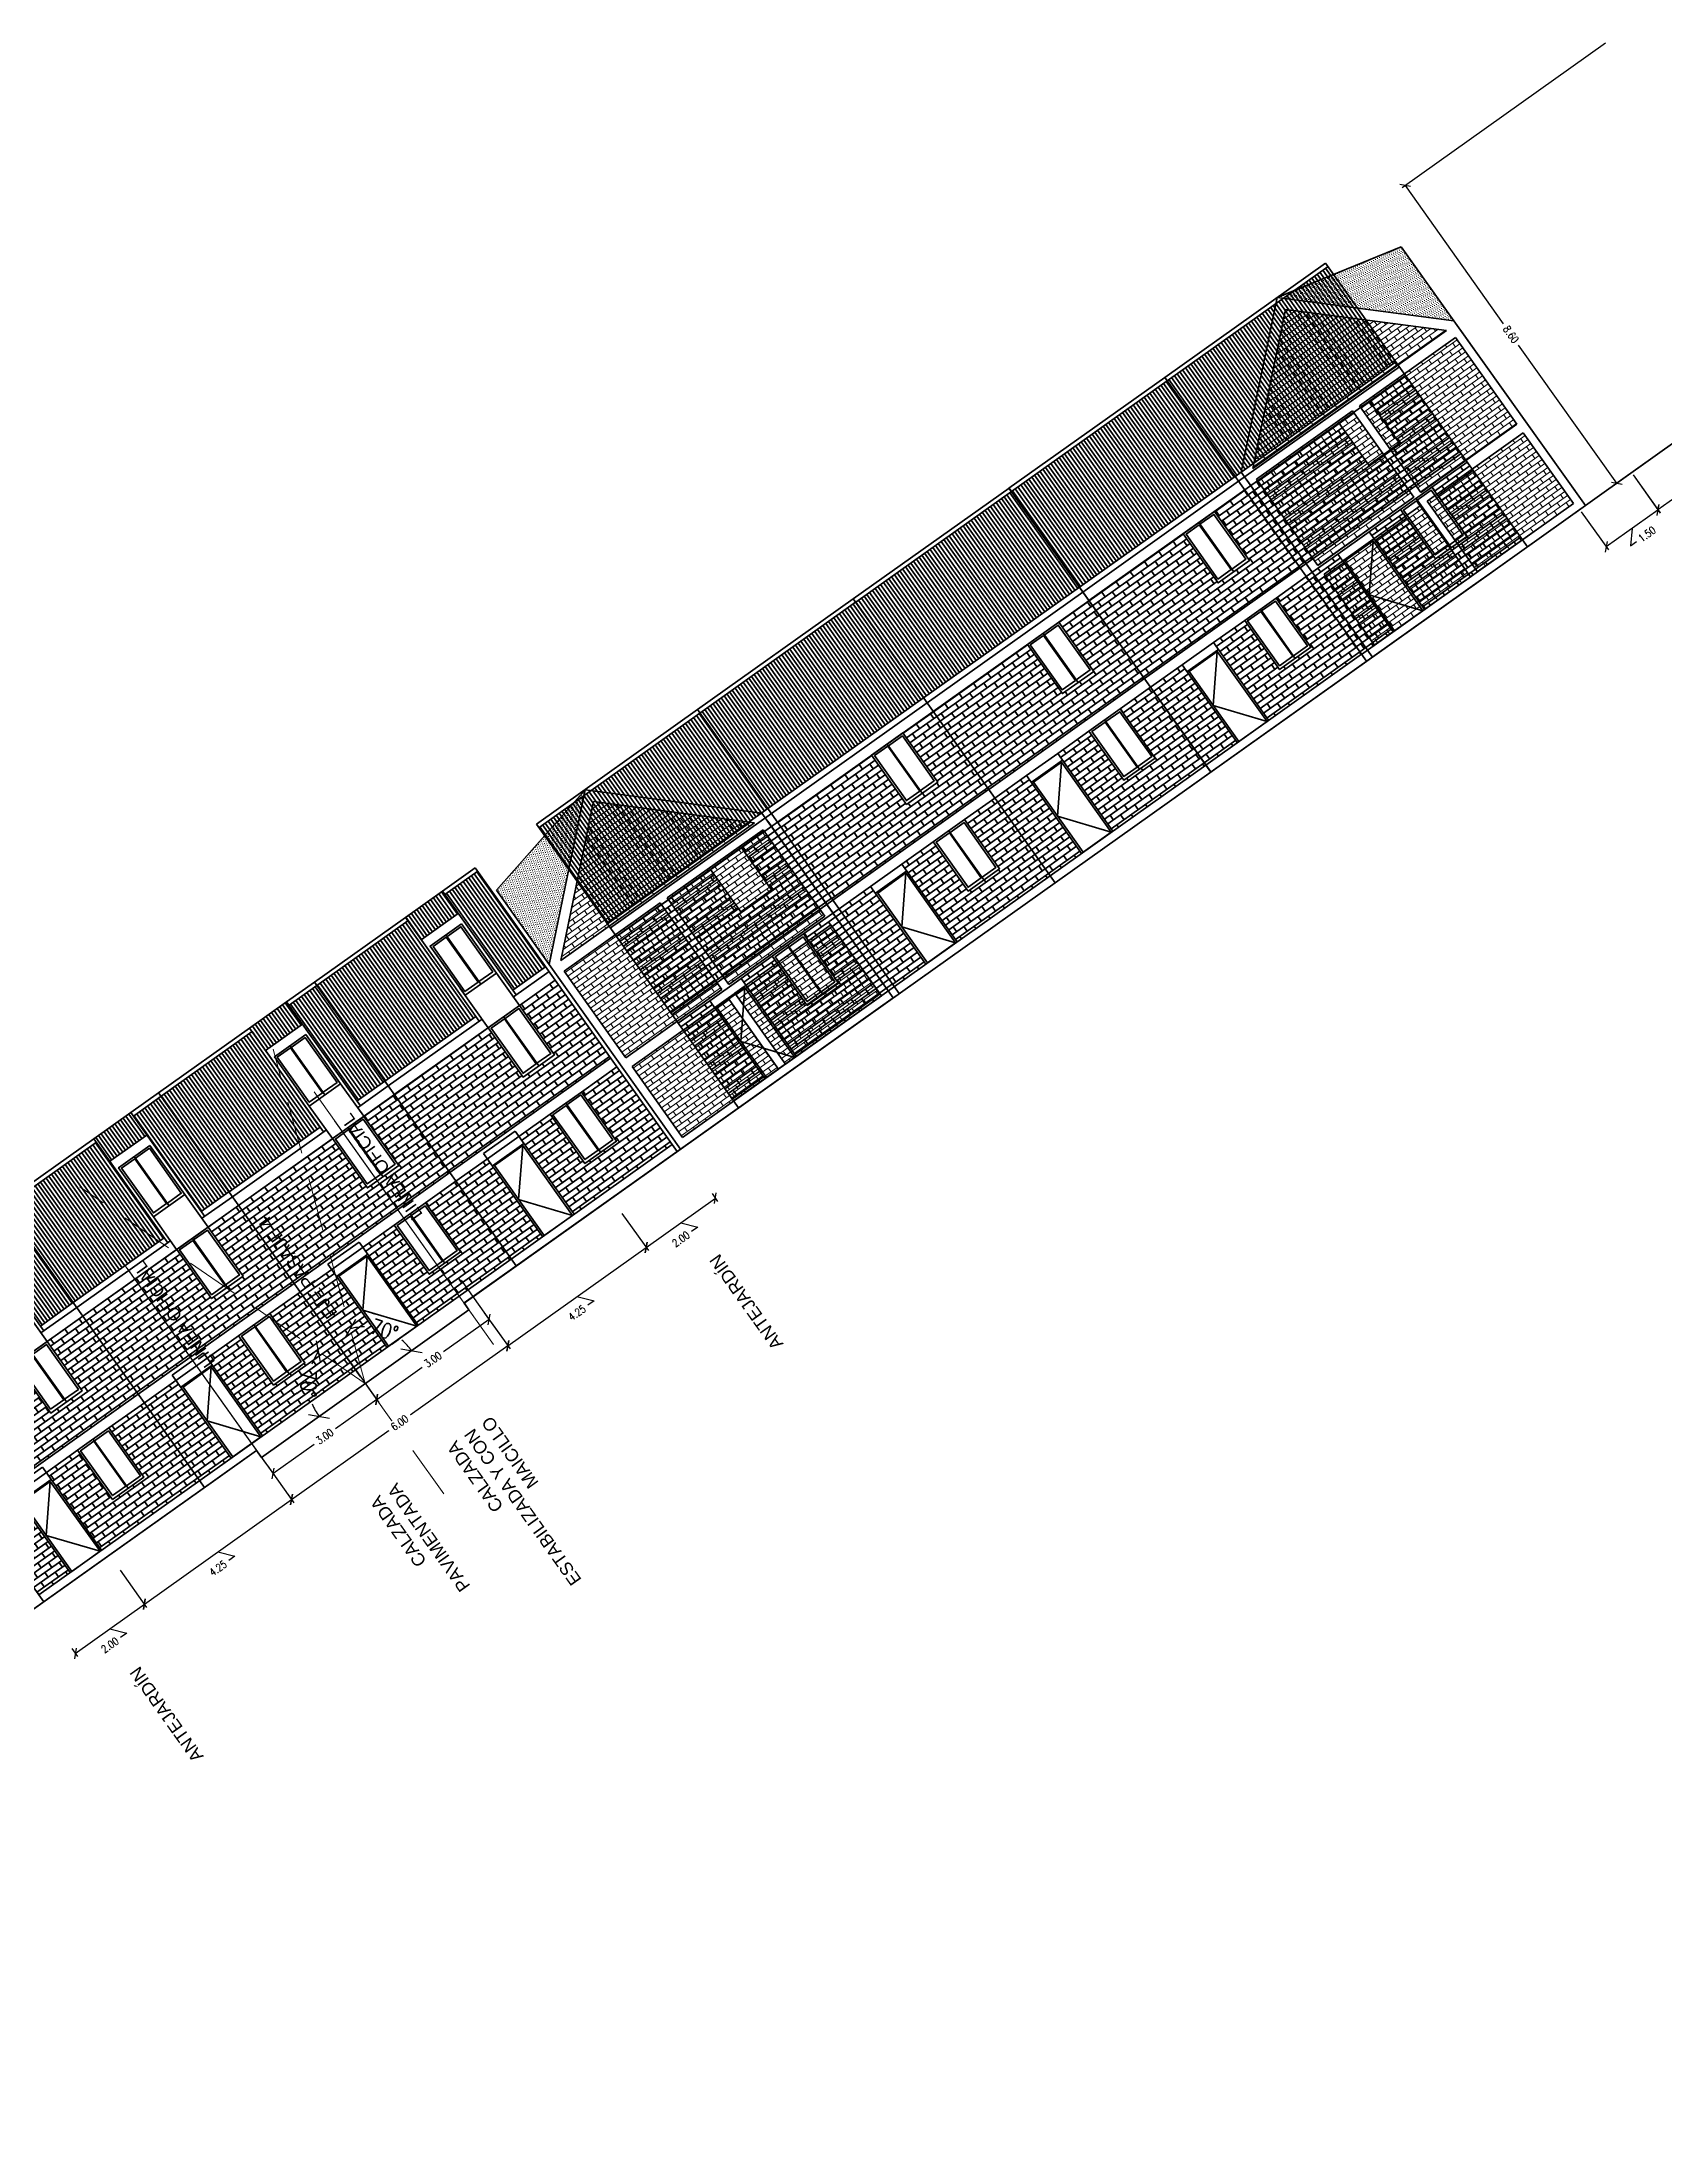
# Model space of a CAD drawing. Header units: metres. Extents: x 12 to 777, y -493 to 333.
# Drawn here: x 653.85 to 692.07, y -413.71 to -364.72 of the extents above; entities that cross this region are included whole.
import ezdxf

# ---------------------------------------------------------------- set-up
doc = ezdxf.new("R2010")
doc.units = ezdxf.units.M
doc.header["$LTSCALE"] = 5
doc.header["$MEASUREMENT"] = 0
doc.linetypes.add('HIDDEN', pattern=[0.375, 0.25, -0.125])
doc.layers.get('0').update_dxf_attribs({"color": 30})
for name, color, linetype, lineweight in [('A-ANNO-DIMS', 3, 'Continuous', 18), ('A-ANNO-TEXT', 3, 'Continuous', 18), ('A-ELEV-MBE1', 7, 'Continuous', 35), ('A-ELEV-OVHD', 3, 'HIDDEN', 18), ('A-ELEV-PATT', 8, 'Continuous', 18), ('A-SECT-MCUT', 7, 'Continuous', 35), ('G-ANNO-SYMB', 3, 'Continuous', 18), ('U-BLDG-TYPE', 7, 'Continuous', 35)]:
    doc.layers.add(name, color=color, linetype=linetype, lineweight=lineweight)
doc.styles.add('E-ARIAL', font='arial.ttf')
doc.styles.add('E-ROMANS', font='romans.shx', dxfattribs={"width": 0.8})
doc.dimstyles.new('E-0100_TICK_18', dxfattribs={"dimscale": 0.001, "dimtxt": 180, "dimasz": 180, "dimexe": 90, "dimexo": 60, "dimgap": 90, "dimtad": 0, "dimzin": 0, "dimdsep": 46, "dimtxsty": 'E-ROMANS', "dimblk": 'OBLIQUE', "dimcen": 90, "dimclrd": 256, "dimclre": 256, "dimclrt": 256, "dimadec": 0, "dimazin": 0, "dimtfac": 1, "dimtmove": 1, "dimatfit": 3, "dimldrblk": 'OPEN90', "dimfxl": 1, "dimtfill": 1, "dimtolj": 1, "dimtzin": 0, "dimarcsym": 0})
doc.dimstyles.new('E-0200_TICK_18', dxfattribs={"dimscale": 0.001, "dimtxt": 360, "dimasz": 360, "dimexe": 180, "dimexo": 120, "dimgap": 180, "dimtad": 0, "dimzin": 0, "dimdsep": 46, "dimtxsty": 'E-ROMANS', "dimblk": 'OBLIQUE', "dimcen": 180, "dimclrd": 256, "dimclre": 256, "dimclrt": 256, "dimadec": 0, "dimazin": 0, "dimtfac": 1, "dimtmove": 1, "dimatfit": 3, "dimldrblk": 'OPEN90', "dimfxl": 1, "dimtfill": 1, "dimtolj": 1, "dimtzin": 0, "dimarcsym": 0})

# ---------------------------------------------------------------- blocks, each defined once
blk = doc.blocks.new('casa atras')
h = blk.add_hatch()
h.set_pattern_fill('LINE', color=256, scale=0.025, angle=54.5872, style=0)
h.set_pattern_definition([(90, (-224.35582, 672.678565), (-0.079375, 7e-18), [])])
h.paths.add_polyline_path([(3.7, 7.552), (2.63, 7.552), (2.63, 5.34), (3.7, 5.34)])
h.paths.add_polyline_path([(0, 8.102), (0, 5.34), (2.63, 5.34), (2.63, 8.102)])
h.paths.add_polyline_path([(3.7, 8.102), (3.7, 5.34), (4.65, 5.34), (4.65, 8.102)])
h.paths.add_polyline_path([(3.7, 8.102), (2.63, 8.102), (2.63, 7.552), (3.7, 7.552)])
h = blk.add_hatch()
h.set_pattern_fill('AR-BRSTD', color=256, scale=0.002029, style=0)
h.set_pattern_definition([(360, (4.75, 2e-12), (1e-10, 0.137426), []), (90, (4.75, 2e-12), (-0.2061134, 0.137426), [0.137426, -0.137426])])
h.paths.add_polyline_path([(2.72, 4.95), (0, 4.95), (0, 2.697), (4.65, 2.697), (4.65, 4.95), (3.61, 4.95), (3.61, 3.732), (2.72, 3.732)])
h.paths.add_polyline_path([(1.817, 0.2), (4.65, 0.2), (4.65, 2.447), (3.626, 2.447), (3.626, 1.026), (2.72, 1.026), (2.72, 2.447), (1.817, 2.447)])
h.paths.add_polyline_path([(0.911, 2.447), (0, 2.447), (0, 0.2), (0.911, 0.2)])
for p, q in [((4.65, 2.697), (0, 2.697)), ((0.911, 2.447), (0, 2.447)), ((0.911, 2.447), (0.911, 0.202)), ((0.911, 2.447), (1.817, 2.447)), ((1.817, 2.247), (0.911, 2.247)), ((1.771, 2.222), (0.957, 1.242)), ((1.817, 0.202), (1.817, 2.447)), ((2.72, 2.447), (1.817, 2.447)), ((3.153, 1.101), (3.153, 2.398)), ((3.173, 2.447), (3.173, 1.026)), ((3.626, 2.447), (4.65, 2.447)), ((0.957, 1.242), (1.771, 0.202))]:
    blk.add_line(p, q)
for points in [[(0, 8.2), (4.65, 8.2)], [(0, 0), (0, 8.2)], [(0, 8.102), (4.65, 8.102)], [(4.65, 0), (4.65, 8.2)], [(0, 5.34), (4.65, 5.34)], [(0, 5.2), (4.65, 5.2)], [(0, 4.95), (4.65, 4.95)], [(3.153, 1.101), (2.771, 1.101), (2.771, 2.398), (3.153, 2.398)], [(3.173, 2.398), (3.575, 2.398), (3.575, 1.101), (3.173, 1.101)], [(4.65, 0.2), (0, 0.2)]]:
    blk.add_lwpolyline(points)
for points in [[(3.61, 4.952), (2.72, 4.952), (2.72, 3.732), (3.61, 3.732)], [(1.771, 2.222), (0.957, 2.222), (0.957, 0.202), (1.771, 0.202)], [(3.626, 2.447), (2.72, 2.447), (2.72, 1.026), (3.626, 1.026)]]:
    blk.add_lwpolyline(points, close=True)
blk = doc.blocks.new('casa atras centro')
h = blk.add_hatch()
h.set_pattern_fill('LINE', color=256, scale=0.025, angle=54.5872, style=0)
h.set_pattern_definition([(90, (-43.53428, -17.8954), (-0.079375, 2e-16), [])])
h.paths.add_polyline_path([(184.522, -683.022), (183.452, -683.022), (183.452, -685.234), (184.522, -685.234)])
h.paths.add_polyline_path([(180.822, -682.472), (180.822, -685.234), (183.452, -685.234), (183.452, -682.472)])
h.paths.add_polyline_path([(184.522, -682.472), (183.452, -682.472), (183.452, -683.022), (184.522, -683.022)])
h.paths.add_polyline_path([(185.322, -685.234), (185.322, -682.472), (184.522, -682.472), (184.522, -685.234)])
h = blk.add_hatch()
h.set_pattern_fill('AR-BRSTD', color=256, scale=0.002029, style=0)
h.set_pattern_definition([(360, (185.57154, -690.57397), (1e-10, 0.137426), []), (90, (185.57154, -690.57397), (-0.2061134, 0.137426), [0.137426, -0.137426])])
h.paths.add_polyline_path([(181.733, -688.127), (180.822, -688.127), (180.822, -690.374), (181.733, -690.374)])
h.paths.add_polyline_path([(185.322, -690.374), (185.322, -688.127), (184.448, -688.127), (184.448, -689.548), (183.542, -689.548), (183.542, -688.127), (182.639, -688.127), (182.639, -690.374)])
h.paths.add_polyline_path([(184.448, -685.624), (184.448, -687.045), (183.542, -687.045), (183.542, -685.624), (180.822, -685.624), (180.822, -687.877), (185.322, -687.877), (185.322, -685.624)])
for p, q in [((183.975, -686.969), (183.975, -685.673)), ((183.995, -685.624), (183.995, -687.045)), ((185.322, -687.877), (180.822, -687.877)), ((181.733, -688.127), (180.822, -688.127)), ((181.733, -688.127), (181.733, -690.372)), ((181.733, -688.127), (182.639, -688.127)), ((182.639, -688.327), (181.733, -688.327)), ((182.592, -688.352), (181.779, -689.332)), ((182.639, -690.372), (182.639, -688.127)), ((183.542, -688.127), (182.639, -688.127)), ((183.975, -689.473), (183.975, -688.176)), ((183.995, -688.127), (183.995, -689.548)), ((184.448, -688.127), (185.322, -688.127)), ((181.779, -689.332), (182.592, -690.372))]:
    blk.add_line(p, q)
for points in [[(180.822, -682.374), (185.322, -682.374)], [(180.822, -690.574), (180.822, -682.374)], [(180.822, -682.472), (185.322, -682.472)], [(185.322, -690.574), (185.322, -682.374)], [(180.822, -685.234), (185.322, -685.234)], [(180.822, -685.374), (185.322, -685.374)], [(180.822, -685.624), (185.322, -685.624)], [(183.975, -686.969), (183.592, -686.969), (183.592, -685.673), (183.975, -685.673)], [(183.995, -685.673), (184.397, -685.673), (184.397, -686.969), (183.995, -686.969)], [(183.975, -689.473), (183.592, -689.473), (183.592, -688.176), (183.975, -688.176)], [(183.995, -688.176), (184.397, -688.176), (184.397, -689.473), (183.995, -689.473)], [(185.322, -690.374), (180.822, -690.374)]]:
    blk.add_lwpolyline(points)
for points in [[(184.448, -685.624), (183.542, -685.624), (183.542, -687.045), (184.448, -687.045)], [(182.592, -688.352), (181.779, -688.352), (181.779, -690.372), (182.592, -690.372)], [(184.448, -688.127), (183.542, -688.127), (183.542, -689.548), (184.448, -689.548)]]:
    blk.add_lwpolyline(points, close=True)
blk = doc.blocks.new('_Oblique')
at = {"color": 0, "linetype": 'ByBlock', "lineweight": -2}
blk.add_line((-0.5, -0.5), (0.5, 0.5), dxfattribs=at)
blk = doc.blocks.new('*D153')
at = {"layer": 'A-ANNO-DIMS', "lineweight": -2, "transparency": 16777216}
for p, q in [((696.14, -371.482), (696.785, -372.391)), ((696.733, -372.318), (691.912, -375.741)), ((694.323, -374.029), (694.638, -374.19)), ((694.638, -374.19), (694.491, -374.294)), ((691.329, -374.919), (691.964, -375.814))]:
    blk.add_line(p, q, dxfattribs=at)
at = {"layer": 'A-ANNO-DIMS', "lineweight": -2, "transparency": 16777216, "xscale": 0.18, "yscale": 0.18, "zscale": 0.18}
for p, rotation in [((696.733, -372.318), 35.37909856864329), ((691.912, -375.741), 215.3790985686432)]:
    blk.add_blockref('_Oblique', p, dxfattribs=dict(at, rotation=rotation))
at = {"layer": 'A-ANNO-DIMS', "transparency": 16777216, "insert": (694.256, -374.461), "char_height": 0.18, "attachment_point": 5, "rotation": 35.3791, "style": 'E-ROMANS', "bg_fill": 3, "box_fill_scale": 1.25, "bg_fill_color": 256, "bg_fill_true_color": 13158600, "bg_fill_transparency": 0}
blk.add_mtext('\\A1;5.91', dxfattribs=at)
blk = doc.blocks.new('_Open90')
at = {"color": 0, "linetype": 'ByBlock', "lineweight": -2}
for p, q in [((0, 0), (-1, 0)), ((-0.5, 0.5), (0, 0)), ((0, 0), (-0.5, -0.5))]:
    blk.add_line(p, q, dxfattribs=at)
blk = doc.blocks.new('*D154')
at = {"layer": 'A-ANNO-DIMS', "lineweight": -2, "transparency": 16777216}
for p, q in [((691.329, -374.919), (691.968, -375.819)), ((691.916, -375.746), (690.695, -376.613)), ((690.108, -375.787), (690.747, -376.686)), ((691.305, -376.18), (691.266, -376.591)), ((691.266, -376.591), (691.413, -376.487))]:
    blk.add_line(p, q, dxfattribs=at)
at = {"layer": 'A-ANNO-DIMS', "lineweight": -2, "transparency": 16777216, "xscale": 0.18, "yscale": 0.18, "zscale": 0.18, "rotation": 215.3790985686432}
blk.add_blockref('_Oblique', (690.695, -376.613), dxfattribs=at)
at = {"layer": 'A-ANNO-DIMS', "transparency": 16777216, "insert": (691.657, -376.314), "char_height": 0.18, "attachment_point": 5, "rotation": 35.3791, "style": 'E-ROMANS', "bg_fill": 3, "box_fill_scale": 1.25, "bg_fill_color": 256, "bg_fill_true_color": 13158600, "bg_fill_transparency": 0}
blk.add_mtext('\\A1;1.50', dxfattribs=at)
at = {"layer": 'A-ANNO-DIMS', "lineweight": -2, "transparency": 16777216, "xscale": 0.18, "yscale": 0.18, "zscale": 0.18, "rotation": 35.37909856864329}
blk.add_blockref('_Oblique', (691.916, -375.746), dxfattribs=at)
blk = doc.blocks.new('*D165')
at = {"layer": 'A-ANNO-DIMS', "lineweight": -2, "transparency": 16777216}
for start, end in [(145.4128, 159.9201), (200.9055, 215.4128)]:
    blk.add_arc((661.473, -396.314), 1.337, start, end, dxfattribs=at)
at = {"layer": 'A-ANNO-DIMS', "lineweight": -2, "transparency": 16777216, "xscale": 0.36, "yscale": 0.36, "zscale": 0.36}
for p, rotation in [((660.372, -395.555), 55.41278119080945), ((660.383, -397.089), 305.4127815127746)]:
    blk.add_blockref('_Oblique', p, dxfattribs=dict(at, rotation=rotation))
at = {"layer": 'A-ANNO-DIMS', "transparency": 16777216, "insert": (660.136, -396.324), "char_height": 0.36, "attachment_point": 5, "rotation": 270.4128, "style": 'E-ROMANS', "bg_fill": 3, "box_fill_scale": 1.25, "bg_fill_color": 256, "bg_fill_true_color": 13158600, "bg_fill_transparency": 0}
blk.add_mtext('\\A1;70°', dxfattribs=at)
blk = doc.blocks.new('*D166')
at = {"layer": 'A-ANNO-DIMS', "lineweight": -2, "transparency": 16777216}
for start, end in [(90.9055, 105.4128), (35.4128, 49.9201)]:
    blk.add_arc((661.473, -396.314), 1.337, start, end, dxfattribs=at)
at = {"layer": 'A-ANNO-DIMS', "lineweight": -2, "transparency": 16777216, "xscale": 0.36, "yscale": 0.36, "zscale": 0.36}
for p, rotation in [((661.118, -395.026), 195.4127811948411), ((662.562, -395.54), 305.4127814212844)]:
    blk.add_blockref('_Oblique', p, dxfattribs=dict(at, rotation=rotation))
at = {"layer": 'A-ANNO-DIMS', "transparency": 16777216, "insert": (661.921, -395.055), "char_height": 0.36, "attachment_point": 5, "rotation": 340.4128, "style": 'E-ROMANS', "bg_fill": 3, "box_fill_scale": 1.25, "bg_fill_color": 256, "bg_fill_true_color": 13158600, "bg_fill_transparency": 0}
blk.add_mtext('\\A1;70°', dxfattribs=at)
blk = doc.blocks.new('*D168')
at = {"layer": 'A-ANNO-DIMS', "lineweight": -2, "transparency": 16777216}
for p, q in [((661.084, -395.767), (661.793, -396.764)), ((661.741, -396.69), (660.77, -397.38)), ((658.639, -397.505), (659.348, -398.502)), ((659.296, -398.429), (660.266, -397.739))]:
    blk.add_line(p, q, dxfattribs=at)
at = {"layer": 'A-ANNO-DIMS', "lineweight": -2, "transparency": 16777216, "xscale": 0.18, "yscale": 0.18, "zscale": 0.18}
for p, rotation in [((661.741, -396.69), 35.41278118758976), ((659.296, -398.429), 215.4127811875897)]:
    blk.add_blockref('_Oblique', p, dxfattribs=dict(at, rotation=rotation))
at = {"layer": 'A-ANNO-DIMS', "transparency": 16777216, "insert": (660.518, -397.559), "char_height": 0.18, "attachment_point": 5, "rotation": 35.4128, "style": 'E-ROMANS', "bg_fill": 3, "box_fill_scale": 1.25, "bg_fill_color": 256, "bg_fill_true_color": 13158600, "bg_fill_transparency": 0}
blk.add_mtext('\\A1;3.00', dxfattribs=at)
blk = doc.blocks.new('*D167')
at = {"layer": 'A-ANNO-DIMS', "lineweight": -2, "transparency": 16777216}
for p, q in [((664.276, -394.648), (664.881, -395.499)), ((664.829, -395.426), (662.532, -397.059)), ((659.736, -399.047), (662.033, -397.414)), ((659.16, -398.239), (659.788, -399.121))]:
    blk.add_line(p, q, dxfattribs=at)
at = {"layer": 'A-ANNO-DIMS', "lineweight": -2, "transparency": 16777216, "xscale": 0.18, "yscale": 0.18, "zscale": 0.18}
for p, rotation in [((664.829, -395.426), 35.41278118758976), ((659.736, -399.047), 215.4127811875897)]:
    blk.add_blockref('_Oblique', p, dxfattribs=dict(at, rotation=rotation))
at = {"layer": 'A-ANNO-DIMS', "transparency": 16777216, "insert": (662.282, -397.237), "char_height": 0.18, "attachment_point": 5, "rotation": 35.4128, "style": 'E-ROMANS', "bg_fill": 3, "box_fill_scale": 1.25, "bg_fill_color": 256, "bg_fill_true_color": 13158600, "bg_fill_transparency": 0}
blk.add_mtext('\\A1;6.00 ', dxfattribs=at)
blk = doc.blocks.new('*D169')
at = {"layer": 'A-ANNO-DIMS', "lineweight": -2, "transparency": 16777216}
for p, q in [((663.733, -393.883), (664.441, -394.88)), ((664.389, -394.807), (663.317, -395.569)), ((661.084, -395.767), (661.793, -396.764)), ((661.741, -396.69), (662.813, -395.928))]:
    blk.add_line(p, q, dxfattribs=at)
at = {"layer": 'A-ANNO-DIMS', "lineweight": -2, "transparency": 16777216, "xscale": 0.18, "yscale": 0.18, "zscale": 0.18}
for p, rotation in [((664.389, -394.807), 35.41278118758976), ((661.741, -396.69), 215.4127811875897)]:
    blk.add_blockref('_Oblique', p, dxfattribs=dict(at, rotation=rotation))
at = {"layer": 'A-ANNO-DIMS', "transparency": 16777216, "insert": (663.065, -395.749), "char_height": 0.18, "attachment_point": 5, "rotation": 35.4128, "style": 'E-ROMANS', "bg_fill": 3, "box_fill_scale": 1.25, "bg_fill_color": 256, "bg_fill_true_color": 13158600, "bg_fill_transparency": 0}
blk.add_mtext('\\A1;3.00 ', dxfattribs=at)
blk = doc.blocks.new('*D210')
at = {"layer": 'A-ANNO-DIMS', "lineweight": -2, "transparency": 16777216}
for p, q in [((655.7, -400.71), (656.322, -401.585)), ((654.643, -402.668), (656.27, -401.512)), ((655.457, -402.09), (655.858, -402.189)), ((655.858, -402.189), (655.711, -402.293)), ((654.563, -402.556), (654.695, -402.742))]:
    blk.add_line(p, q, dxfattribs=at)
at = {"layer": 'A-ANNO-DIMS', "lineweight": -2, "transparency": 16777216, "xscale": 0.18, "yscale": 0.18, "zscale": 0.18}
for p, rotation in [((656.27, -401.512), 35.41278118758974), ((654.643, -402.668), 215.4127811875897)]:
    blk.add_blockref('_Oblique', p, dxfattribs=dict(at, rotation=rotation))
at = {"layer": 'A-ANNO-DIMS', "transparency": 16777216, "insert": (655.459, -402.473), "char_height": 0.18, "attachment_point": 5, "rotation": 35.4128, "style": 'E-ROMANS', "bg_fill": 3, "box_fill_scale": 1.25, "bg_fill_color": 256, "bg_fill_true_color": 13158600, "bg_fill_transparency": 0}
blk.add_mtext('\\A1;2.00', dxfattribs=at)
blk = doc.blocks.new('*D211')
at = {"layer": 'A-ANNO-DIMS', "lineweight": -2, "transparency": 16777216}
for p, q in [((668.088, -393.11), (669.718, -391.951)), ((669.64, -391.841), (669.77, -392.024)), ((667.517, -392.307), (668.14, -393.183)), ((668.903, -392.53), (669.304, -392.629)), ((669.304, -392.629), (669.157, -392.733))]:
    blk.add_line(p, q, dxfattribs=at)
at = {"layer": 'A-ANNO-DIMS', "lineweight": -2, "transparency": 16777216, "xscale": 0.18, "yscale": 0.18, "zscale": 0.18}
for p, rotation in [((669.718, -391.951), 35.41278118758974), ((668.088, -393.11), 215.4127811875897)]:
    blk.add_blockref('_Oblique', p, dxfattribs=dict(at, rotation=rotation))
at = {"layer": 'A-ANNO-DIMS', "transparency": 16777216, "insert": (668.905, -392.912), "char_height": 0.18, "attachment_point": 5, "rotation": 35.4128, "style": 'E-ROMANS', "bg_fill": 3, "box_fill_scale": 1.25, "bg_fill_color": 256, "bg_fill_true_color": 13158600, "bg_fill_transparency": 0}
blk.add_mtext('\\A1;2.00', dxfattribs=at)
blk = doc.blocks.new('*D212')
at = {"layer": 'A-ANNO-DIMS', "lineweight": -2, "transparency": 16777216}
for p, q in [((656.27, -401.512), (659.736, -399.048)), ((659.645, -398.92), (659.788, -399.121)), ((658.003, -400.28), (658.404, -400.379)), ((655.7, -400.71), (656.322, -401.585)), ((658.404, -400.379), (658.258, -400.483))]:
    blk.add_line(p, q, dxfattribs=at)
at = {"layer": 'A-ANNO-DIMS', "lineweight": -2, "transparency": 16777216, "xscale": 0.18, "yscale": 0.18, "zscale": 0.18}
for p, rotation in [((659.736, -399.048), 35.41278118758974), ((656.27, -401.512), 215.4127811875897)]:
    blk.add_blockref('_Oblique', p, dxfattribs=dict(at, rotation=rotation))
at = {"layer": 'A-ANNO-DIMS', "transparency": 16777216, "insert": (658.006, -400.662), "char_height": 0.18, "attachment_point": 5, "rotation": 35.4128, "style": 'E-ROMANS', "bg_fill": 3, "box_fill_scale": 1.25, "bg_fill_color": 256, "bg_fill_true_color": 13158600, "bg_fill_transparency": 0}
blk.add_mtext('\\A1;4.25', dxfattribs=at)
blk = doc.blocks.new('*D213')
at = {"layer": 'A-ANNO-DIMS', "lineweight": -2, "transparency": 16777216}
for p, q in [((667.517, -392.307), (668.14, -393.183)), ((664.829, -395.426), (668.088, -393.11)), ((666.458, -394.268), (666.86, -394.367)), ((666.86, -394.367), (666.713, -394.471)), ((664.445, -394.885), (664.882, -395.499))]:
    blk.add_line(p, q, dxfattribs=at)
at = {"layer": 'A-ANNO-DIMS', "lineweight": -2, "transparency": 16777216, "xscale": 0.18, "yscale": 0.18, "zscale": 0.18}
for p, rotation in [((668.088, -393.11), 35.41278118758974), ((664.829, -395.426), 215.4127811875897)]:
    blk.add_blockref('_Oblique', p, dxfattribs=dict(at, rotation=rotation))
at = {"layer": 'A-ANNO-DIMS', "transparency": 16777216, "insert": (666.461, -394.65), "char_height": 0.18, "attachment_point": 5, "rotation": 35.4128, "style": 'E-ROMANS', "bg_fill": 3, "box_fill_scale": 1.25, "bg_fill_color": 256, "bg_fill_true_color": 13158600, "bg_fill_transparency": 0}
blk.add_mtext('\\A1;4.25 ', dxfattribs=at)
blk = doc.blocks.new('P')
h = blk.add_hatch()
h.set_pattern_fill('ANGLE', color=256, style=0)
h.set_pattern_definition([(0, (170.91, -301.839), (0, 6.985), [5.08, -1.905]), (90, (170.91, -301.839), (-6.985, 4e-16), [5.08, -1.905])])
h.paths.add_polyline_path([(173.77, -298.764), (171.63, -298.764), (170.91, -301.839)])
at = {"layer": 'A-ELEV-PATT'}
h = blk.add_hatch(dxfattribs=at)
h.set_pattern_fill('DOTS', color=8, scale=0.03, angle=16.6449, style=0)
h.set_pattern_definition([(16.6449, (170.910177, -301.839314), (0.00917307, 0.05245027), [0, -0.047625])])
h.paths.add_polyline_path([(170.91, -301.839), (173.77, -298.764), (171.63, -298.764)])
h = blk.add_hatch(dxfattribs=at)
h.set_pattern_fill('AR-BRSTD', color=8, scale=0.0017, angle=16.6449, style=0)
h.set_pattern_definition([(269.99686, (228.6321, -181.905), (-0.11516106, 6.3e-06), []), (179.99686, (228.6321, -181.905), (-0.1151516, 0.1727263), [0.11516106, -0.11516106])])
h.paths.add_polyline_path([(174.11, -301.939), (174.11, -304.714), (176.61, -304.714), (176.61, -301.939)])
h.paths.add_polyline_path([(174.11, -298.964), (174.11, -301.739), (176.61, -301.739), (176.61, -298.964)])
h.paths.add_polyline_path([(176.862, -298.964), (176.862, -301.739), (178.91, -301.739), (178.91, -298.964)])
h.paths.add_polyline_path([(176.862, -301.939), (176.862, -304.714), (178.91, -304.714), (178.91, -301.939)])
h.paths.add_polyline_path([(173.858, -299.04), (171.254, -301.839), (173.858, -304.639)])
at = {"layer": 'A-SECT-MCUT'}
for p, q in [((170.91, -301.839), (173.77, -298.764)), ((171.63, -298.764), (170.91, -301.839)), ((173.77, -298.764), (171.63, -298.764)), ((173.77, -298.764), (179.11, -298.764)), ((174.01, -298.764), (179.11, -298.764)), ((179.11, -298.764), (179.11, -304.914)), ((179.11, -298.764), (179.11, -304.914)), ((171.254, -301.839), (173.858, -299.04)), ((173.858, -299.04), (173.858, -304.639)), ((174.11, -298.964), (176.61, -298.964)), ((174.11, -298.964), (174.11, -301.739)), ((176.61, -298.964), (176.61, -301.739)), ((176.862, -298.964), (178.91, -298.964)), ((176.862, -298.964), (176.862, -301.739)), ((178.91, -298.964), (178.91, -301.739)), ((173.77, -304.914), (170.91, -301.839)), ((173.858, -304.639), (171.254, -301.839)), ((174.11, -301.939), (174.11, -304.714)), ((176.61, -301.939), (176.61, -304.714)), ((176.862, -301.939), (176.862, -304.714)), ((178.91, -301.939), (178.91, -304.714)), ((176.61, -304.714), (174.11, -304.714)), ((178.91, -304.714), (176.862, -304.714)), ((179.11, -304.914), (173.77, -304.914)), ((179.11, -304.914), (174.01, -304.914))]:
    blk.add_line(p, q, dxfattribs=at)
for points in [[(176.61, -301.739), (174.11, -301.739)], [(178.91, -301.739), (176.862, -301.739)], [(176.61, -301.939), (174.11, -301.939)], [(178.91, -301.939), (176.862, -301.939)]]:
    blk.add_lwpolyline(points, dxfattribs=at)
blk = doc.blocks.new('U')
h = blk.add_hatch()
h.set_pattern_fill('LINE', color=256, scale=0.025, angle=196.6165, style=0)
h.set_pattern_definition([(180, (242.832794, -331.46511), (-3e-15, 0.0665151), [])])
h.paths.add_polyline_path([(238.358, -360.679), (236.044, -360.679), (236.044, -361.35), (238.358, -361.35)])
h.paths.add_polyline_path([(236.504, -361.35), (235.961, -361.35), (235.961, -362.246), (236.504, -362.246)])
h.paths.add_polyline_path([(238.358, -362.246), (236.044, -362.246), (236.044, -364.45), (238.358, -364.45)])
h = blk.add_hatch()
h.set_pattern_fill('AR-BRSTD', color=256, scale=0.0017, angle=90, style=0)
h.set_pattern_definition([(90, (0, 0), (-0.11516106, 7e-18), []), (180, (0, 0), (-0.11516106, -0.17272), [0.11516106, -0.11516106])])
h.paths.add_polyline_path([(242.665, -360.679), (240.782, -360.679), (240.782, -361.412), (241.973, -361.412), (241.973, -362.171), (240.782, -362.171), (240.782, -362.928), (242.665, -362.928)])
h.paths.add_polyline_path([(240.782, -364.45), (242.665, -364.45), (242.665, -363.687), (240.782, -363.687)])
h.paths.add_polyline_path([(239.876, -362.178), (238.685, -362.178), (238.685, -364.45), (240.573, -364.45), (240.573, -360.679), (238.685, -360.679), (238.685, -361.418), (239.876, -361.418)])
for p, q in [((240.573, -360.679, -791.211), (240.573, -364.45, -791.211)), ((240.782, -361.412, -791.211), (240.782, -360.679, -791.211)), ((235.961, -361.35, -791.211), (235.961, -362.246, -791.211)), ((237.896, -361.418, -791.211), (238.683, -361.418, -791.211)), ((236.706, -361.798, -791.211), (237.896, -361.798, -791.211)), ((237.833, -361.815, -791.211), (236.746, -361.815, -791.211)), ((238.685, -361.798, -791.211), (239.876, -361.798, -791.211)), ((239.812, -361.815, -791.211), (238.725, -361.815, -791.211)), ((240.782, -361.791, -791.211), (241.973, -361.791, -791.211)), ((241.91, -361.808, -791.211), (240.823, -361.808, -791.211)), ((237.896, -362.178, -791.211), (238.683, -362.178, -791.211)), ((240.782, -362.171, -791.211), (240.782, -362.928, -791.211)), ((242.664, -362.928, -791.211), (240.654, -362.928, -791.211)), ((240.654, -362.928, -791.211), (240.654, -363.687, -791.211)), ((240.782, -363.687, -791.211), (240.782, -362.928, -791.211)), ((240.95, -362.928, -791.211), (240.95, -363.687, -791.211)), ((240.971, -362.966, -791.211), (241.792, -363.648, -791.211)), ((241.792, -363.648, -791.211), (242.664, -362.966, -791.211)), ((240.654, -363.687, -791.211), (242.664, -363.687, -791.211)), ((240.782, -363.687, -791.211), (240.782, -364.45, -791.211))]:
    blk.add_line(p, q)
at = {"elevation": -791.211}
for points in [[(242.833, -360.679), (235.961, -360.679)], [(235.961, -361.35), (235.961, -360.679)], [(236.044, -361.35), (236.044, -360.679)], [(238.358, -361.35), (238.358, -360.679)], [(238.475, -361.425), (238.475, -360.679)], [(238.685, -364.45), (238.685, -360.679)], [(242.665, -360.679), (242.665, -364.45)], [(238.475, -361.35), (235.961, -361.35)], [(236.504, -362.246), (236.504, -361.35)], [(236.746, -361.798), (236.746, -361.461), (237.833, -361.461), (237.833, -361.798)], [(238.725, -361.798), (238.725, -361.461), (239.812, -361.461), (239.812, -361.798)], [(240.823, -361.791), (240.823, -361.454), (241.91, -361.454), (241.91, -361.791)], [(237.833, -361.815), (237.833, -362.135), (236.746, -362.135), (236.746, -361.815)], [(239.812, -361.815), (239.812, -362.135), (238.725, -362.135), (238.725, -361.815)], [(241.91, -361.808), (241.91, -362.128), (240.823, -362.128), (240.823, -361.808)], [(235.961, -364.45), (235.961, -362.246)], [(238.475, -362.246), (235.961, -362.246)], [(236.044, -364.45), (236.044, -362.246)], [(238.358, -364.45), (238.358, -362.246)], [(238.475, -364.45), (238.475, -362.171)], [(242.833, -364.45), (235.961, -364.45)]]:
    blk.add_lwpolyline(points, dxfattribs=at)
for points in [[(236.706, -361.418), (236.706, -362.178), (237.896, -362.178), (237.896, -361.418)], [(238.685, -361.418), (238.685, -362.178), (239.876, -362.178), (239.876, -361.418)], [(240.782, -361.412), (240.782, -362.171), (241.973, -362.171), (241.973, -361.412)], [(240.971, -362.966), (240.971, -363.648), (242.664, -363.648), (242.664, -362.966)]]:
    blk.add_lwpolyline(points, close=True, dxfattribs=at)
blk = doc.blocks.new('elev front casa esquina')
h = blk.add_hatch()
h.set_pattern_fill('LINE', color=256, scale=0.025, angle=196.6165, style=0)
h.set_pattern_definition([(90, (-34.96229, -7e-12), (-0.079375, -4e-15), [])])
h.paths.add_polyline_path([(-2.12, 8.102), (-4.75, 8.102), (-4.75, 5.34), (-2.12, 5.34)])
h.paths.add_polyline_path([(-0.1, 8.102), (-1.05, 8.102), (-1.05, 5.34), (-0.1, 5.34)])
h.paths.add_polyline_path([(-1.05, 8.2), (-2.12, 8.2), (-2.12, 7.552), (-1.05, 7.552)])
h = blk.add_hatch()
h.set_pattern_fill('AR-BRSTD', color=256, scale=0.002029, style=0)
h.set_pattern_definition([(360, (0, 0), (1e-10, 0.137426), []), (90, (0, 0), (-0.2061134, 0.137426), [0.137426, -0.137426])])
h.paths.add_polyline_path([(-2.933, 0.2), (-0.1, 0.2), (-0.1, 2.447), (-1.124, 2.447), (-1.124, 1.026), (-2.03, 1.026), (-2.03, 2.447), (-2.933, 2.447)])
h.paths.add_polyline_path([(-3.839, 2.447), (-4.75, 2.447), (-4.75, 0.2), (-3.839, 0.2)])
h.paths.add_polyline_path([(-1.132, 4.95), (-1.132, 3.529), (-2.038, 3.529), (-2.038, 4.95), (-4.75, 4.95), (-4.75, 2.697), (-0.1, 2.697), (-0.1, 4.95)])
for p, q in [((-1.05, 8.2), (-2.12, 8.2)), ((-1.605, 5.966), (-1.605, 7.263)), ((-1.585, 7.312), (-1.585, 5.891)), ((-2.038, 6.092), (-2.038, 4.95)), ((-1.132, 6.09), (-1.132, 4.95)), ((-1.605, 3.605), (-1.605, 4.901)), ((-1.585, 4.95), (-1.585, 3.529)), ((-0.1, 2.697), (-4.75, 2.697)), ((-2.933, 2.6), (-3.839, 2.6)), ((-3.839, 2.6), (-3.839, 0.202)), ((-2.933, 0.202), (-2.933, 2.6)), ((-3.839, 2.447), (-4.75, 2.447)), ((-3.839, 2.447), (-2.933, 2.447)), ((-2.933, 2.247), (-3.839, 2.247)), ((-2.979, 2.222), (-3.793, 1.242)), ((-2.03, 2.447), (-2.933, 2.447)), ((-1.597, 1.101), (-1.597, 2.398)), ((-1.577, 2.447), (-1.577, 1.026)), ((-1.124, 2.447), (-0.1, 2.447)), ((-3.793, 1.242), (-2.979, 0.202))]:
    blk.add_line(p, q)
for points in [[(-4.75, 8.2), (-2.12, 8.2)], [(-4.75, 0), (-4.75, 8.2)], [(-4.75, 8.102), (-2.12, 8.102)], [(-2.12, 5.2), (-2.12, 8.2)], [(-1.05, 5.2), (-1.05, 8.2)], [(-1.05, 8.2), (-0.1, 8.2)], [(-1.05, 8.102), (-0.1, 8.102)], [(-0.1, 0), (-0.1, 8.2)], [(-2.12, 7.552), (-1.05, 7.552)], [(-1.605, 5.966), (-1.987, 5.966), (-1.987, 7.263), (-1.605, 7.263)], [(-1.585, 7.263), (-1.183, 7.263), (-1.183, 5.966), (-1.585, 5.966)], [(-4.75, 5.34), (-2.12, 5.34)], [(-4.75, 5.2), (-2.038, 5.2)], [(-4.75, 4.95), (-0.1, 4.95)], [(-1.605, 3.605), (-1.987, 3.605), (-1.987, 4.901), (-1.605, 4.901)], [(-1.585, 4.901), (-1.183, 4.901), (-1.183, 3.605), (-1.585, 3.605)], [(-1.132, 5.2), (-0.1, 5.2)], [(-1.05, 5.34), (-0.1, 5.34)], [(-1.597, 1.101), (-1.979, 1.101), (-1.979, 2.398), (-1.597, 2.398)], [(-1.577, 2.398), (-1.175, 2.398), (-1.175, 1.101), (-1.577, 1.101)], [(-0.1, 0.2), (-4.75, 0.2)]]:
    blk.add_lwpolyline(points)
for points in [[(-1.132, 7.312), (-2.038, 7.312), (-2.038, 5.891), (-1.132, 5.891)], [(-1.132, 4.95), (-2.038, 4.95), (-2.038, 3.529), (-1.132, 3.529)], [(-2.979, 2.222), (-3.793, 2.222), (-3.793, 0.202), (-2.979, 0.202)], [(-1.124, 2.447), (-2.03, 2.447), (-2.03, 1.026), (-1.124, 1.026)]]:
    blk.add_lwpolyline(points, close=True)
blk = doc.blocks.new('*D465')
at = {"layer": 'A-ANNO-DIMS', "lineweight": -2, "transparency": 16777216}
for p, q in [((690.68, -364.751), (685.889, -368.158)), ((685.962, -368.106), (688.274, -371.358)), ((690.945, -375.115), (688.633, -371.863)), ((691.66, -374.606), (690.872, -375.167))]:
    blk.add_line(p, q, dxfattribs=at)
at = {"layer": 'A-ANNO-DIMS', "lineweight": -2, "transparency": 16777216, "xscale": 0.18, "yscale": 0.18, "zscale": 0.18}
for p, rotation in [((685.962, -368.106), 125.412781187517), ((690.945, -375.115), 305.412781187517)]:
    blk.add_blockref('_Oblique', p, dxfattribs=dict(at, rotation=rotation))
at = {"layer": 'A-ANNO-DIMS', "transparency": 16777216, "insert": (688.454, -371.61), "char_height": 0.18, "attachment_point": 5, "rotation": 305.4128, "style": 'E-ROMANS', "bg_fill": 3, "box_fill_scale": 1.25, "bg_fill_color": 256, "bg_fill_true_color": 13158600, "bg_fill_transparency": 0}
blk.add_mtext('\\A1;8.60', dxfattribs=at)

msp = doc.modelspace()

# ---------------------------------------------------------------- linework, layer by layer
at = {"layer": 'A-ELEV-OVHD'}
msp.add_line((658.249, -391.78), (663.449, -399.094), dxfattribs=at)
at = {"layer": 'A-SECT-MCUT'}
for points in [[(687.862, -377.31), (692.426, -374.065), (692.426, -374.065), (697.041, -370.784), (697.041, -370.784), (699.9, -368.751), (699.958, -368.833)], [(669.252, -390.541), (674.131, -387.072), (679.596, -383.186), (687.791, -377.36)], [(653.879, -401.471), (655.757, -400.136), (657.901, -398.611), (658.914, -397.891), (659.028, -398.053), (663.914, -394.579), (663.8, -394.417), (669.252, -390.541)], [(636.663, -413.711), (641.543, -410.242), (649, -404.94), (653.88, -401.471)]]:
    msp.add_lwpolyline(points, dxfattribs=at)
at = {"layer": 'G-ANNO-SYMB'}
for p, q in [((660.266, -389.448), (664.011, -394.716)), ((660.748, -390.125), (664.493, -395.393)), ((655.38, -392.922), (659.126, -398.19)), ((655.862, -393.599), (659.607, -398.867))]:
    msp.add_line(p, q, dxfattribs=at)

# ---------------------------------------------------------------- block references
at = {"layer": 'A-ELEV-MBE1'}
for name, p, rotation in [('casa atras', (685.051, -379.307), 35.41278118751631), ('casa atras centro', (133.852, 76.123), 35.41278118751631), ('casa atras centro', (130.185, 73.515), 35.41278118751631), ('casa atras centro', (126.517, 70.908), 35.41278118751632), ('casa atras', (670.259, -389.824), 35.41278118751632)]:
    msp.add_blockref(name, p, dxfattribs=dict(at, rotation=rotation))

# ---------------------------------------------------------------- texts
at = {"layer": 'A-ANNO-TEXT', "char_height": 0.3, "width": 4.67313, "attachment_point": 4, "rotation": 125.4128, "style": 'E-ARIAL'}
for insert in [(662.717, -392.417), (657.831, -395.891)]:
    msp.add_mtext('\\pt4;LINEA OFICIAL', dxfattribs=dict(at, insert=insert))

# ---------------------------------------------------------------- next in the draw order: dimensions: what is measured, and where the dimension line sits
at = {"layer": 'A-ANNO-DIMS', "color": 3}
dim = msp.add_linear_dim(base=(691.912, -375.741), p1=(696.105, -371.433), p2=(691.294, -374.87), angle=215.3791, dimstyle='E-0100_TICK_18', dxfattribs=at)
dim.commit()
dim.dimension.update_dxf_attribs({"geometry": '*D153', "text_midpoint": (694.418, -374.346), "dimtype": 160})
at = {"layer": 'A-ANNO-DIMS'}
dim = msp.add_angular_dim_2l(base=(660.162, -396.053), line1=((661.473, -396.314), (654.752, -391.68)), line2=((663.918, -394.576), (659.639, -397.618)), dimstyle='E-0200_TICK_18', dxfattribs=at)
dim.commit()
dim.dimension.update_dxf_attribs({"geometry": '*D165', "text_midpoint": (660.136, -396.324)})

# ---------------------------------------------------------------- next in the draw order: linework, layer by layer
at = {"layer": 'A-ELEV-OVHD'}
msp.add_line((661.473, -396.314), (654.752, -391.68), dxfattribs=at)

# ---------------------------------------------------------------- next in the draw order: dimensions: what is measured, and where the dimension line sits
at = {"layer": 'A-ANNO-DIMS', "color": 3}
dim = msp.add_linear_dim(base=(690.695, -376.613), p1=(691.294, -374.87), p2=(690.073, -375.738), angle=215.3791, dimstyle='E-0100_TICK_18', dxfattribs=at)
dim.commit()
dim.dimension.update_dxf_attribs({"geometry": '*D154', "text_midpoint": (691.487, -376.435), "dimtype": 160})

# ---------------------------------------------------------------- next in the draw order: block references
at = {"layer": 'U-BLDG-TYPE', "rotation": 305.4127811284765}
msp.add_blockref('P', (829.911, -56.546), dxfattribs=at)

# ---------------------------------------------------------------- next in the draw order: dimensions: what is measured, and where the dimension line sits
at = {"layer": 'A-ANNO-DIMS'}
dim = msp.add_angular_dim_2l(base=(662.167, -395.172), line1=((661.473, -396.314), (659.303, -388.444)), line2=((659.639, -397.618), (663.918, -394.576)), dimstyle='E-0200_TICK_18', dxfattribs=at)
dim.commit()
dim.dimension.update_dxf_attribs({"geometry": '*D166', "text_midpoint": (661.921, -395.055)})

# ---------------------------------------------------------------- next in the draw order: block references
at = {"layer": 'U-BLDG-TYPE', "xscale": -1, "rotation": 125.4127812465727}
msp.add_blockref('P', (321.614, -417.944), dxfattribs=at)

# ---------------------------------------------------------------- next in the draw order: dimensions: what is measured, and where the dimension line sits
at = {"layer": 'A-ANNO-DIMS'}
dim = msp.add_linear_dim(base=(685.962, -368.106), p1=(691.709, -374.572), p2=(690.729, -364.717), angle=125.4128, dimstyle='E-0100_TICK_18', dxfattribs=at)
dim.commit()
dim.dimension.update_dxf_attribs({"geometry": '*D465', "text_midpoint": (688.454, -371.61)})
dim = msp.add_linear_dim(base=(659.296, -398.429, -791.211), p1=(661.049, -395.718, -791.211), p2=(658.604, -397.456), angle=215.4128, dimstyle='E-0100_TICK_18', dxfattribs=at)
dim.commit()
dim.dimension.update_dxf_attribs({"geometry": '*D168', "text_midpoint": (660.518, -397.559, -791.211), "dimtype": 160})

# ---------------------------------------------------------------- next in the draw order: linework, layer by layer
at = {"layer": 'A-ELEV-OVHD'}
msp.add_line((661.473, -396.314), (659.303, -388.444), dxfattribs=at)

# ---------------------------------------------------------------- next in the draw order: dimensions: what is measured, and where the dimension line sits
at = {"layer": 'A-ANNO-DIMS'}
dim = msp.add_linear_dim(base=(659.736, -399.047, -791.211), p1=(664.242, -394.599, -791.211), p2=(659.126, -398.19, -791.211), angle=215.4128, text='6.00 ', dimstyle='E-0100_TICK_18', dxfattribs=at)
dim.commit()
dim.dimension.update_dxf_attribs({"geometry": '*D167', "text_midpoint": (662.282, -397.237, -791.211), "dimtype": 160})

# ---------------------------------------------------------------- next in the draw order: texts
at = {"layer": 'A-ANNO-TEXT', "char_height": 0.3, "width": 4.67313, "attachment_point": 6, "rotation": 125.4128, "style": 'E-ARIAL'}
for s, insert in [('\\pt4;CALZADA ESTABILIZADA Y CON MAICILLO', (663.907, -397.431)), ('\\pt4;CALZADA\\PPAVIMENTADA', (661.892, -398.864))]:
    msp.add_mtext(s, dxfattribs=dict(at, insert=insert))

# ---------------------------------------------------------------- next in the draw order: dimensions: what is measured, and where the dimension line sits
at = {"layer": 'A-ANNO-DIMS'}
dim = msp.add_linear_dim(base=(664.389, -394.807, -791.211), p1=(661.049, -395.718), p2=(663.698, -393.835), angle=35.4128, text='3.00 ', dimstyle='E-0100_TICK_18', dxfattribs=at)
dim.commit()
dim.dimension.update_dxf_attribs({"geometry": '*D169', "text_midpoint": (663.065, -395.749, -791.211), "dimtype": 160})

# ---------------------------------------------------------------- next in the draw order: linework, layer by layer
at = {"layer": 'A-SECT-MCUT'}
msp.add_lwpolyline([(653.559, -401.698), (655.437, -400.363), (657.578, -398.841), (658.914, -397.891), (659.028, -398.053), (663.913, -394.579), (663.799, -394.418), (688.047, -377.179)], dxfattribs=at)

# ---------------------------------------------------------------- next in the draw order: texts
at = {"layer": 'A-ANNO-TEXT', "insert": (660.71, -394.742), "char_height": 0.3, "width": 4.67313, "attachment_point": 4, "rotation": 125.4128, "style": 'E-ARIAL'}
msp.add_mtext('\\pt4;EJE PASAJE 4', dxfattribs=at)

# ---------------------------------------------------------------- next in the draw order: dimensions: what is measured, and where the dimension line sits
at = {"layer": 'A-ANNO-DIMS', "color": 3}
for base, p1, p2, picture, middle in [((669.718, -391.951, -791.211), (667.482, -392.259, -791.211), (669.605, -391.792, -791.211), '*D211', (669.084, -392.785, -791.211)), ((656.27, -401.512, -791.211), (654.529, -402.507, -791.211), (655.665, -400.661, -791.211), '*D210', (655.638, -402.345, -791.211))]:
    dim = msp.add_linear_dim(base=base, p1=p1, p2=p2, angle=215.4128, dimstyle='E-0100_TICK_18', dxfattribs=at)
    dim.commit()
    dim.dimension.update_dxf_attribs({"geometry": picture, "text_midpoint": middle, "dimtype": 160})

# ---------------------------------------------------------------- next in the draw order: texts
at = {"layer": 'A-ANNO-TEXT', "char_height": 0.3, "width": 4.67313, "attachment_point": 6, "rotation": 125.4128, "style": 'E-ARIAL'}
for insert in [(669.684, -393.322), (656.031, -403.033)]:
    msp.add_mtext('\\pt4;ANTEJARDÍN', dxfattribs=dict(at, insert=insert))

# ---------------------------------------------------------------- next in the draw order: dimensions: what is measured, and where the dimension line sits
at = {"layer": 'A-ANNO-DIMS', "color": 3}
dim = msp.add_linear_dim(base=(668.088, -393.11, -791.211), p1=(664.41, -394.836, -791.211), p2=(667.482, -392.259, -791.211), angle=215.4128, text='4.25 ', dimstyle='E-0100_TICK_18', dxfattribs=at)
dim.commit()
dim.dimension.update_dxf_attribs({"geometry": '*D213', "text_midpoint": (666.64, -394.523, -791.211), "dimtype": 160})
dim = msp.add_linear_dim(base=(659.736, -399.048, -791.211), p1=(655.665, -400.661, -791.211), p2=(659.61, -398.871, -791.211), angle=215.4128, dimstyle='E-0100_TICK_18', dxfattribs=at)
dim.commit()
dim.dimension.update_dxf_attribs({"geometry": '*D212', "text_midpoint": (658.184, -400.535, -791.211), "dimtype": 160})

# ---------------------------------------------------------------- next in the draw order: block references
at = {"layer": 'A-ELEV-MBE1', "rotation": 35.41278118753327}
for p in [(668.896, -390.793), (657.771, -398.703)]:
    msp.add_blockref('elev front casa esquina', p, dxfattribs=at)
at = {"layer": 'A-ELEV-MBE1', "xscale": 1.193338069368047, "yscale": 1.193338069368047, "zscale": 1.193338069368047, "rotation": 305.4127811284725}
for p in [(847.893, 92.034, 944.182), (844.225, 89.426, 944.182)]:
    msp.add_blockref('U', p, dxfattribs=at)

doc.saveas('drawing.dxf')
